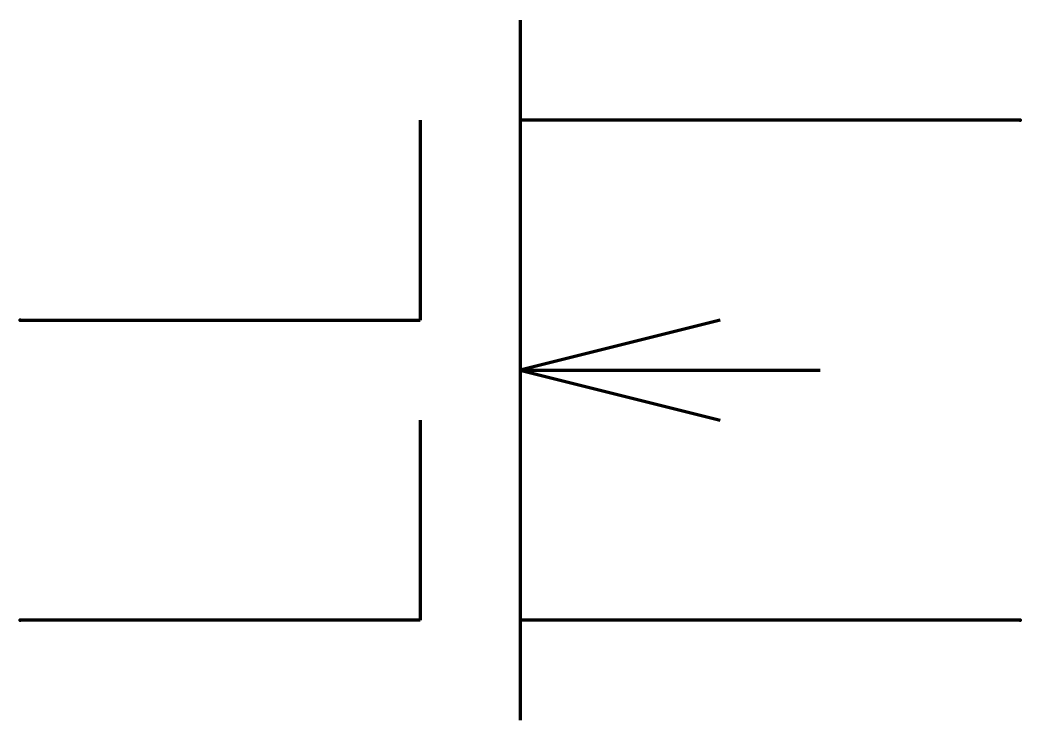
# Model space of a CAD drawing. Header units: millimetres. Extents: x 0 to 10, y -1 to 6.
import ezdxf

# ---------------------------------------------------------------- set-up
doc = ezdxf.new("R2010")
doc.units = ezdxf.units.MM
doc.layers.get('0').update_dxf_attribs({"linetype": 'CONTINUOUS', "lineweight": 0})

msp = doc.modelspace()

# ---------------------------------------------------------------- linework, layer by layer
at = {"color": 7, "linetype": 'CONTINUOUS', "lineweight": 70}
for p, q in [((5, 6), (5, -1)), ((4, 5), (4, 3)), ((10, 5), (5, 5)), ((0, 3), (4, 3)), ((7, 3), (5, 2.5)), ((5, 2.5), (8, 2.5)), ((5, 2.5), (7, 2)), ((4, 2), (4, 0)), ((4, 0), (0, 0)), ((10, 0), (5, 0))]:
    msp.add_line(p, q, dxfattribs=at)
for p in [(10, 5), (0, 3), (0, 0), (10, 0)]:
    msp.add_point(p, dxfattribs=at)

doc.saveas('drawing.dxf')
